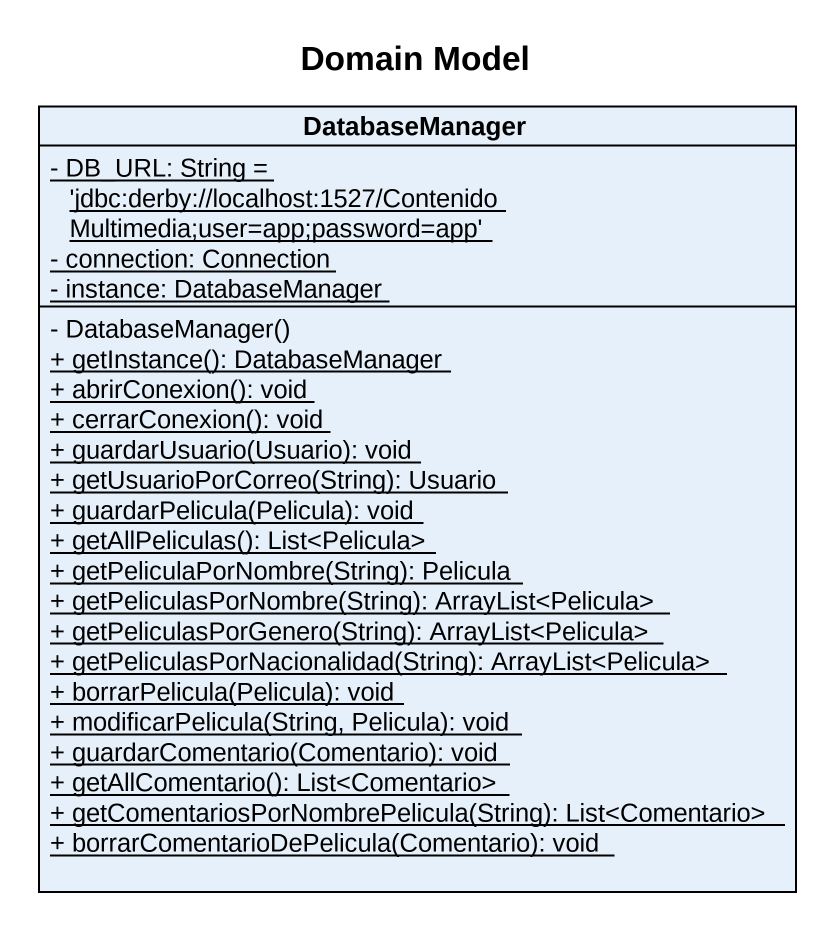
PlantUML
@startuml
title Domain Model
hide circle
hide empty members
skinparam classAttributeIconSize 0
class DatabaseManager {
  {static} - DB_URL: String = 'jdbc:derby://localhost:1527/ContenidoMultimedia;user=app;password=app'
  {static} - connection: Connection
  {static} - instance: DatabaseManager
  - DatabaseManager()
  {static} + getInstance(): DatabaseManager
  {static} + abrirConexion(): void
  {static} + cerrarConexion(): void
  {static} + guardarUsuario(Usuario): void
  {static} + getUsuarioPorCorreo(String): Usuario
  {static} + guardarPelicula(Pelicula): void
  {static} + getAllPeliculas(): List<Pelicula>
  {static} + getPeliculaPorNombre(String): Pelicula
  {static} + getPeliculasPorNombre(String): ArrayList<Pelicula>
  {static} + getPeliculasPorGenero(String): ArrayList<Pelicula>
  {static} + getPeliculasPorNacionalidad(String): ArrayList<Pelicula>
  {static} + borrarPelicula(Pelicula): void
  {static} + modificarPelicula(String, Pelicula): void
  {static} + guardarComentario(Comentario): void
  {static} + getAllComentario(): List<Comentario>
  {static} + getComentariosPorNombrePelicula(String): List<Comentario>
  {static} + borrarComentarioDePelicula(Comentario): void
}
@enduml
